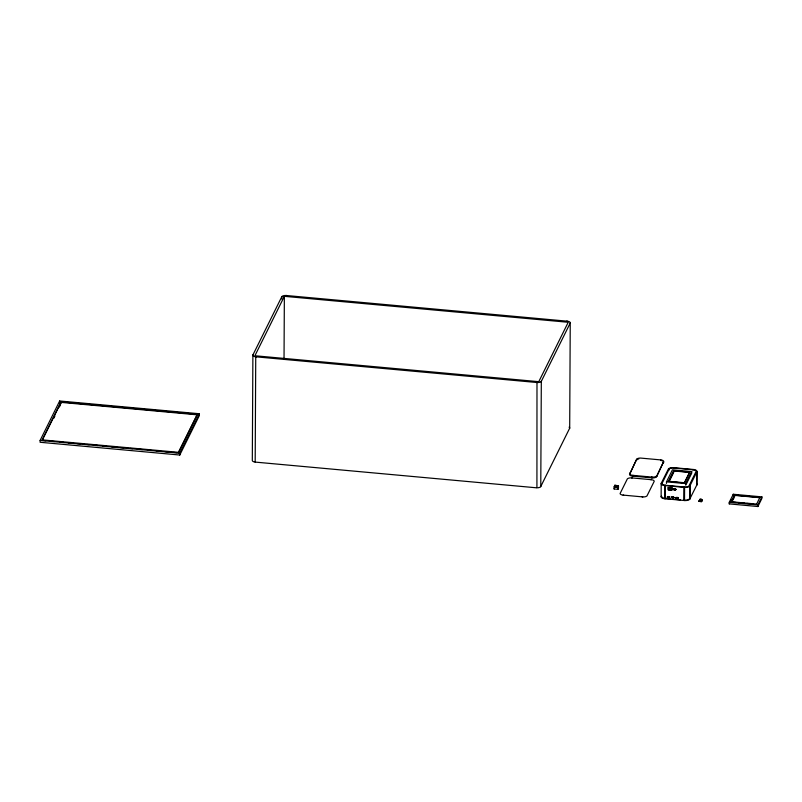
<?xml version="1.0" encoding="UTF-8"?>
<svg xmlns="http://www.w3.org/2000/svg" width="802" height="802" viewBox="0 0 802 802"><rect width="100%" height="100%" fill="white"/><g stroke="black" fill="none" stroke-linecap="round" stroke-linejoin="round"><path stroke-width="1.2" d="M40.11 440.428L40.1 442.273L179.768 455.035L199.337 415.586L199.347 413.742L59.669 400.98L40.11 440.428L179.778 453.19L199.347 413.742M59.659 402.825L59.669 400.98M61.012 403.697L61.022 401.852L197.282 414.303L178.435 452.328L42.165 439.877L61.022 401.852M179.768 455.035L179.778 453.19M536.438 487.796L255.186 462.092L255.738 356.81L536.989 382.514L536.919 487.806A3.99 1.674 0.3 0 0 540.618 486.814L569.721 428.108A3.99 1.674 0.3 0 0 569.069 427.175M281.803 299.146L281.813 296.67L252.891 354.985L252.309 460.468A3.99 1.674 0.3 0 0 254.725 462.022L255.186 462.092M284.028 359.497L284.359 296.329L568.237 322.274L538.774 381.682L254.896 355.747L284.359 296.329M540.769 486.624L541.32 381.341L570.242 323.026L569.691 428.308M614.121 488.979L614.643 485.471L618.472 485.822L618.462 488.318L617.961 489.33L614.121 488.979L614.643 485.471M618.131 485.912L617.74 487.476L614.472 487.175L614.944 485.1L618.131 485.912L618.121 486.704M617.961 489.33L618.472 485.822M629.58 474.273L636.798 459.065A3.99 1.674 0.3 0 1 640.497 458.062L661.229 459.957A3.99 1.674 0.3 0 1 663.655 461.521L656.397 476.929A3.99 1.674 0.3 0 1 652.708 477.932L631.966 476.037A3.99 1.674 0.3 0 1 629.55 474.473L629.73 473.2M632.427 476.097L631.976 475.245A3.99 1.674 0.3 0 1 629.55 473.681L629.59 473.481M633.099 476.157L633.099 475.375M636.507 459.536L630.242 472.939M636.638 460.047L636.648 459.255M651.555 477.852L651.555 477.06M652.226 477.912L652.226 477.12L632.427 475.305M656.557 476.739L663.615 461.721M656.698 476.458L656.698 475.666M660.778 459.887L661.219 460.749M661.139 496.498L661.199 483.335L668.477 468.829A4.862 2.035 0.3 0 1 672.978 467.606L694.051 469.531A4.862 2.035 0.3 0 1 696.998 471.436L696.888 484.849L689.61 499.355A4.862 2.035 0.3 0 1 685.108 500.578L664.046 498.654A4.862 2.035 0.3 0 1 661.089 496.749L661.289 496.197M663.465 462.794L663.475 462.002M664.607 498.734L664.678 485.571L664.106 485.491A4.862 2.035 0.3 0 1 661.159 483.586L661.199 483.335M665.339 498.804L665.399 485.641M666.482 483.416L666.492 481.832L672.437 469.842L691.715 471.606L691.705 473.18L686.301 484.087M668.407 488.117L668.407 489.832L671.705 489.892L671.886 487.817L668.627 487.526L668.407 488.117L671.886 487.817M669.119 469.952L669.119 469.17L662.061 483.395M671.705 489.892L671.715 488.177M673.78 472.288L673.78 470.714L689.65 472.157L684.417 482.724L668.547 481.28L673.78 470.714M683.785 500.488L683.855 487.325M684.517 500.558L684.587 487.395L664.678 485.571M685.76 485.17L685.76 483.596L691.715 471.606M689.81 499.115L689.88 485.962L696.958 471.686M689.961 498.814L690.031 485.651M696.737 485.15L696.808 471.987M729.249 503.897L729.259 502.323L733.259 494.253L761.9 496.869L761.89 498.453L757.89 506.523L729.249 503.897L731.244 499.867M733.249 495.837L733.259 494.253M734.602 496.699L734.602 495.125L759.845 497.43L756.547 504.338M757.89 506.523L757.9 504.939L761.9 496.869M632.217 477.942L631.064 477.862A3.99 1.674 0.3 0 0 627.364 478.864L620.116 493.481A3.99 1.674 0.3 0 0 622.542 495.045L642.793 496.919M642.121 496.859L643.274 496.939A3.99 1.674 0.3 0 0 646.973 495.937L654.221 481.32A3.99 1.674 0.3 0 0 651.795 479.756L650.663 479.626M663.605 462.503L663.645 462.303A3.99 1.674 0.3 0 0 662.993 461.371M684.036 486.974L685.189 487.055A3.99 1.674 0.3 0 0 688.878 486.052L696.126 471.426A3.99 1.674 0.3 0 0 693.71 469.872L692.577 469.741M696.888 484.849L696.928 484.598A4.862 2.035 0.3 0 0 696.487 483.726M281.672 296.951L281.963 296.479A3.99 1.674 0.3 0 1 285.662 295.477L286.815 295.557M541.46 381.06L541.17 381.531A3.99 1.674 0.3 0 1 537.47 382.534L536.317 382.454M668.978 469.451L669.279 468.98A3.99 1.674 0.3 0 1 672.968 467.977L674.121 468.057M667.755 496.638L667.986 497.18M667.485 496.749L668.006 497.08M669.109 497.36L669.68 497.26L668.126 496.949M668.297 496.488L669.52 497.27M673.961 489.751L673.54 489.23L674.121 489.501M672.246 497.571L671.745 497.14M674.953 489.691L676.036 489.33L675.094 488.859M672.226 497.18C670.221 499.014 677.109 496.789 671.986 496.929M677.078 498.012L678.251 497.581L675.865 497.561M53.804 418.233L54.917 415.997M59.348 407.045L60.461 404.81M178.425 452.849L197.282 414.824L61.022 402.373L42.165 440.398L45.884 440.739M614.472 487.175L614.863 486.403M668.547 481.541L673.78 470.974L689.65 472.428L684.417 482.984L680.748 482.654M669.59 480.739L673.249 473.35M734.602 495.125L731.314 501.761L756.547 504.067M732.948 500.027L734.051 497.811M253.031 354.705L252.861 355.186A3.99 1.674 0.3 0 0 255.277 356.75L256.409 356.87M570.102 323.306L570.272 322.825A3.99 1.674 0.3 0 0 567.856 321.271L566.723 321.141M662.201 483.115L662.031 483.596A3.99 1.674 0.3 0 0 664.447 485.16L665.58 485.28M656.557 475.947L656.397 476.137A3.99 1.674 0.3 0 1 652.708 477.14L652.226 477.12M689.88 485.962L689.68 486.192A4.862 2.035 0.3 0 1 685.179 487.415L684.587 487.395M673.71 489.009L673.469 489.671L674.913 489.982M675.304 489.22L674.582 489.18L675.896 489.36M675.625 489.771L675.194 489.872M674.322 489.631L675.986 489.431M668.006 496.598L667.214 497.24L669.59 497.32M676.477 497.571L675.735 498.022L677.289 498.443M678.011 498.232L676.647 497.721M699.595 499.335L700.838 499.265M701.88 499.566C695.615 499.445 705.519 500.207 700.336 499.586M699.685 500.047L701.9 500.077L700.798 499.877M668.627 496.608L667.304 497.19L669.5 497.461M672.266 497.471L672.016 497.029M673.65 489.13L675.083 488.959M669.349 497.32L669.86 496.909L668.778 496.899M677.921 497.982L677.409 497.541M700.697 499.806L699.595 499.887L700.387 500.037M667.725 496.538L668.307 496.588M673.369 497.751L673.941 497.651L673.078 497.761M676.216 497.531L676.818 497.37M673.339 498.042L673.87 497.39M677.68 498.022L678.241 498.152L677.58 498.333M677.87 498.393L676.096 498.132M674.382 489.1L675.374 489.03M668.818 497.37L668.567 497.24M672.066 497.24L672.888 496.989M672.086 497.34L673.329 497.461M673.5 497.581L672.828 497.621M677.339 498.152L677.58 497.852M701.59 500.448L700.988 500.438M700.186 499.285L701.169 499.305M684.537 500.187L683.966 500.127L685.119 500.207A3.99 1.674 0.3 0 0 686.823 500.067M668.116 496.839L668.948 496.649M677.088 497.571L676.497 497.962M673.038 498.052L672.066 497.922M701.008 500.388L700.026 500.328M623.094 495.125L623.675 495.175M286.144 295.497L567.395 321.201M673.449 467.997L693.249 469.802M631.545 477.882L651.344 479.696M672.206 481.872L678.312 482.433M666.492 481.832L685.76 483.596M664.908 485.22L684.707 487.035M759.845 497.691L734.602 495.385L731.314 502.032L736.116 502.463M614.142 486.483L617.971 486.834M738.522 502.684L744.527 503.235M746.933 503.455L752.938 504.007M729.259 502.323L757.9 504.939M50.837 441.19L54.556 441.531M59.508 441.982L63.228 442.323M68.18 442.774L71.889 443.115M76.852 443.566L80.561 443.907M86.756 444.478L89.233 444.699M95.428 445.27L97.904 445.491M102.867 445.952L106.576 446.283M111.538 446.744L115.247 447.075M120.21 447.536L123.919 447.877M130.114 448.438L132.591 448.669M138.786 449.23L142.505 449.571M147.458 450.022L151.177 450.363M156.129 450.814L159.849 451.155M164.801 451.606L168.52 451.947M173.473 452.398L177.192 452.739M665.51 498.443L670.432 498.894M674.121 499.235L680.276 499.796M674.753 489.611L673.86 489.37M674.261 489.822L675.685 489.872L675.565 489.23M677.088 497.501L677.76 497.491M676.186 497.952L677.139 497.972M672.878 497.581L672.166 497.641M668.196 497.31L667.906 497.25M701.128 499.345L701.72 499.405M673.149 497.16L673.58 497.541M614.563 485.872L617.74 486.684M688.808 499.205A3.99 1.674 0.3 0 1 687.795 499.796M663.866 498.202A3.99 1.674 0.3 0 1 662.612 497.691M662.001 496.999A3.99 1.674 0.3 0 1 661.961 496.759M636.798 459.857A3.99 1.674 0.3 0 1 637.059 459.636M638.272 459.115A3.99 1.674 0.3 0 1 638.783 458.995M668.166 487.586L668.156 489.832L671.986 490.172L671.996 487.937L668.166 487.586M699.174 500.628L702.011 500.889L699.174 500.628M699.063 501.21L701.62 501.45L699.063 501.21M699.043 501.35L701.529 501.631L699.043 501.35"/></g></svg>
